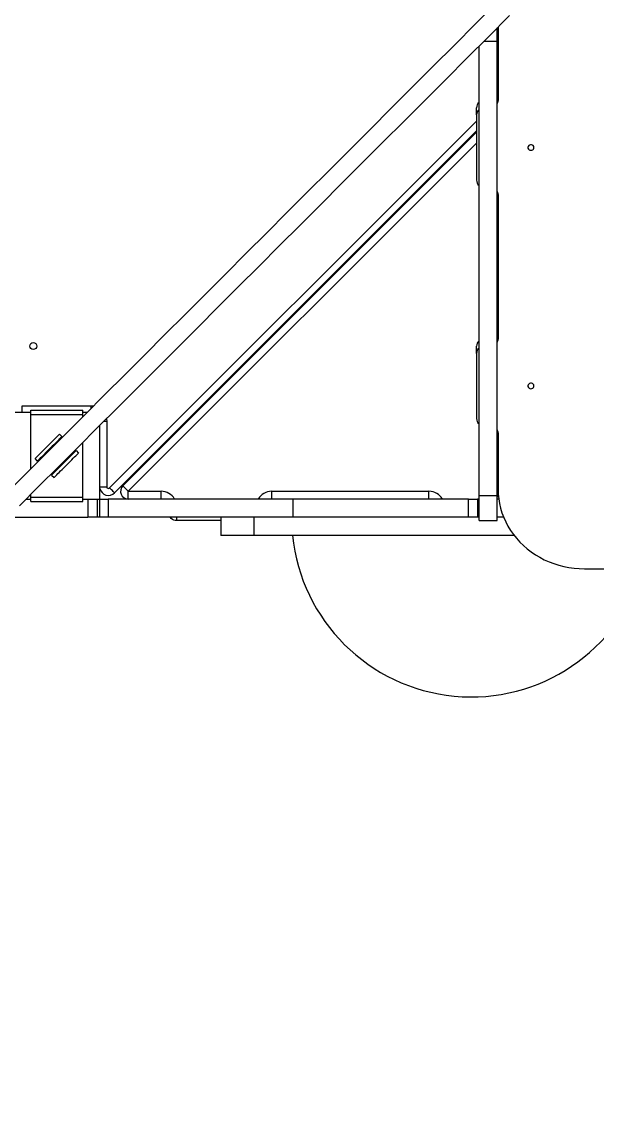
# Model space of a CAD drawing. Header units: millimetres. Extents: x -6600 to 7025, y -6221 to 3623.
# Drawn here: x -2254 to -1589, y -1630 to -356 of the extents above; entities that cross this region are included whole.
import ezdxf

# ---------------------------------------------------------------- set-up
doc = ezdxf.new("R2010")
doc.units = ezdxf.units.MM
for name, color, linetype in [('DIKOM_ОБЪЕКТ', 7, 'Continuous'), ('DIKOM_РАЗМЕР_ЗОНА', 7, 'Continuous'), ('DIKOM_РАЗМЕР_ОБЪЕКТА', 7, 'Continuous')]:
    doc.layers.add(name, color=color, linetype=linetype)
doc.styles.add('style1', font='arial.ttf', dxfattribs={"width": 0.8})
doc.dimstyles.new('1-50', dxfattribs={"dimtxt": 300, "dimasz": 200, "dimexe": 100, "dimexo": 0, "dimgap": 100, "dimtad": 1, "dimtxsty": 'style1', "dimcen": 200, "dimclrd": 7, "dimclre": 7, "dimclrt": 7, "dimadec": 1, "dimazin": 2, "dimtfac": 1, "dimtmove": 0, "dimatfit": 2, "dimfxl": 0, "dimlwd": 25, "dimlwe": 18, "dimarcsym": 0})

# ---------------------------------------------------------------- blocks, each defined once
blk = doc.blocks.new('*D0')
at = {"layer": 'Defpoints', "color": 0, "transparency": 16777216}
for p in [(5516.1, -354), (-3645.1, -372.5), (5516.1, -5541.8)]:
    blk.add_point(p, dxfattribs=at)
at = {"layer": 'DIKOM_РАЗМЕР_ОБЪЕКТА', "color": 7, "lineweight": 18, "transparency": 16777216}
for p, q in [((5516.1, -354), (5516.1, -5641.8)), ((-3645.1, -372.5), (-3645.1, -5641.8))]:
    blk.add_line(p, q, dxfattribs=at)
at = {"layer": 'DIKOM_РАЗМЕР_ОБЪЕКТА', "color": 7, "lineweight": 25, "transparency": 16777216}
blk.add_line((-3445.1, -5541.8), (5316.1, -5541.8), dxfattribs=at)
at = {"layer": 'DIKOM_РАЗМЕР_ОБЪЕКТА', "color": 7, "transparency": 16777216}
for points in [[(-3445.1, -5508.5), (-3445.1, -5575.1), (-3645.1, -5541.8)], [(5316.1, -5508.5), (5316.1, -5575.1), (5516.1, -5541.8)]]:
    blk.add_solid(points, dxfattribs=at)
at = {"layer": 'DIKOM_РАЗМЕР_ОБЪЕКТА', "color": 7, "transparency": 16777216, "insert": (935.5, -5288.6), "char_height": 300, "attachment_point": 5, "style": 'style1'}
blk.add_mtext('9150', dxfattribs=at)
blk = doc.blocks.new('*D1')
at = {"layer": 'Defpoints', "color": 0, "transparency": 16777216}
for p in [(3072.2, 2122.9), (-5486.8, -2868.5), (-2902.6, -2868.5)]:
    blk.add_point(p, dxfattribs=at)
at = {"layer": 'DIKOM_РАЗМЕР_ОБЪЕКТА', "color": 7, "lineweight": 18, "transparency": 16777216}
for p, q in [((3072.2, 2122.9), (-5586.8, 2122.9)), ((-2902.6, -2868.5), (-5586.8, -2868.5))]:
    blk.add_line(p, q, dxfattribs=at)
at = {"layer": 'DIKOM_РАЗМЕР_ОБЪЕКТА', "color": 7, "lineweight": 25, "transparency": 16777216}
blk.add_line((-5486.8, 1922.9), (-5486.8, -2668.5), dxfattribs=at)
at = {"layer": 'DIKOM_РАЗМЕР_ОБЪЕКТА', "color": 7, "transparency": 16777216}
for points in [[(-5520.1, 1922.9), (-5453.5, 1922.9), (-5486.8, 2122.9)], [(-5520.1, -2668.5), (-5453.5, -2668.5), (-5486.8, -2868.5)]]:
    blk.add_solid(points, dxfattribs=at)
at = {"layer": 'DIKOM_РАЗМЕР_ОБЪЕКТА', "color": 7, "transparency": 16777216, "insert": (-5740, -512.1), "char_height": 300, "attachment_point": 5, "rotation": 90, "style": 'style1'}
blk.add_mtext('4950', dxfattribs=at)
blk = doc.blocks.new('*D2')
at = {"layer": 'Defpoints', "color": 0, "transparency": 16777216}
for p in [(2016.7, 3622.9), (-6150.4, -4868.5), (-3431.1, -4868.5)]:
    blk.add_point(p, dxfattribs=at)
at = {"layer": 'DIKOM_РАЗМЕР_ЗОНА', "color": 7, "lineweight": 18, "transparency": 16777216}
for p, q in [((2016.7, 3622.9), (-6250.4, 3622.9)), ((-3431.1, -4868.5), (-6250.4, -4868.5))]:
    blk.add_line(p, q, dxfattribs=at)
at = {"layer": 'DIKOM_РАЗМЕР_ЗОНА', "color": 7, "lineweight": 25, "transparency": 16777216}
blk.add_line((-6150.4, 3422.9), (-6150.4, -4668.5), dxfattribs=at)
at = {"layer": 'DIKOM_РАЗМЕР_ЗОНА', "color": 7, "transparency": 16777216}
for points in [[(-6183.7, 3422.9), (-6117.1, 3422.9), (-6150.4, 3622.9)], [(-6183.7, -4668.5), (-6117.1, -4668.5), (-6150.4, -4868.5)]]:
    blk.add_solid(points, dxfattribs=at)
at = {"layer": 'DIKOM_РАЗМЕР_ЗОНА', "color": 7, "transparency": 16777216, "insert": (-6403.6, -540.9), "char_height": 300, "attachment_point": 5, "rotation": 90, "style": 'style1'}
blk.add_mtext('8450', dxfattribs=at)
blk = doc.blocks.new('*D3')
at = {"layer": 'Defpoints', "color": 0, "transparency": 16777216}
for p in [(-5145.1, 52.6), (7022.2, -451), (7022.2, -6120.9)]:
    blk.add_point(p, dxfattribs=at)
at = {"layer": 'DIKOM_РАЗМЕР_ЗОНА', "color": 7, "lineweight": 18, "transparency": 16777216}
for p, q in [((-5145.1, 52.6), (-5145.1, -6220.9)), ((7022.2, -451), (7022.2, -6220.9))]:
    blk.add_line(p, q, dxfattribs=at)
at = {"layer": 'DIKOM_РАЗМЕР_ЗОНА', "color": 7, "lineweight": 25, "transparency": 16777216}
blk.add_line((-4945.1, -6120.9), (6822.2, -6120.9), dxfattribs=at)
at = {"layer": 'DIKOM_РАЗМЕР_ЗОНА', "color": 7, "transparency": 16777216}
for points in [[(-4945.1, -6087.6), (-4945.1, -6154.2), (-5145.1, -6120.9)], [(6822.2, -6087.6), (6822.2, -6154.2), (7022.2, -6120.9)]]:
    blk.add_solid(points, dxfattribs=at)
at = {"layer": 'DIKOM_РАЗМЕР_ЗОНА', "color": 7, "transparency": 16777216, "insert": (938.6, -5867.7), "char_height": 300, "attachment_point": 5, "style": 'style1'}
blk.add_mtext('12150', dxfattribs=at)

msp = doc.modelspace()

# ---------------------------------------------------------------- linework, layer by layer
at = {"layer": 'DIKOM_ОБЪЕКТ', "color": 7, "linetype": 'Continuous', "lineweight": 15}
for p, q in [((-1704.31, -378.497), (-1704.31, -363.221)), ((-1703.165, -362.075), (-1703.31, -363.64)), ((-1703.31, -363.64), (-1703.31, -362.221)), ((-1703.31, -363.64), (-1703.31, -447.34)), ((-1719.586, -378.497), (-1704.31, -378.497)), ((-1704.31, -904.377), (-1704.31, -378.497)), ((-1725.31, -904.377), (-1725.31, -384.221)), ((-1728.311, -463.896), (-1728.311, -455.654)), ((-2152.898, -895.537), (-1728.311, -470.95)), ((-1728.311, -463.896), (-1728.311, -539.317)), ((-1728.311, -482.263), (-2147.241, -901.194)), ((-2137.633, -893.008), (-1728.311, -483.686)), ((-1728.311, -496.413), (-2131.269, -899.372)), ((-1703.31, -555.873), (-1703.31, -723.272)), ((-1728.311, -739.828), (-1728.311, -731.586)), ((-1728.311, -739.828), (-1728.311, -815.249)), ((-2254.313, -800.373), (-2174.312, -800.373)), ((-2254.313, -808.373), (-2254.313, -800.373)), ((-2174.312, -803.524), (-2174.312, -800.373)), ((-2244.076, -808.372), (-2264.076, -808.372)), ((-2244.076, -805.372), (-2184.076, -805.372)), ((-2244.076, -810.372), (-2244.076, -805.372)), ((-2244.076, -810.372), (-2184.076, -810.372)), ((-2244.076, -873.288), (-2244.076, -810.372)), ((-2184.076, -810.372), (-2184.076, -805.372)), ((-2179.16, -808.372), (-2184.076, -808.372)), ((-2184.076, -813.288), (-2184.076, -810.372)), ((-2164.076, -908.372), (-2164.076, -822.987)), ((-2159.462, -818.373), (-2156.312, -818.373)), ((-2156.312, -818.373), (-2156.312, -894.123)), ((-2208.066, -836.098), (-2210.894, -833.27)), ((-1703.31, -831.805), (-1703.31, -897.109)), ((-2191.802, -852.361), (-2188.974, -855.19)), ((-2184.076, -906.372), (-2184.076, -842.987)), ((-1703.31, -850.372), (-1704.31, -850.372)), ((-2236.35, -864.382), (-2239.178, -861.554)), ((-1703.31, -868.372), (-1704.31, -868.372)), ((-2220.086, -880.646), (-2217.258, -883.474)), ((-2244.076, -906.372), (-2244.076, -902.987)), ((-2164.076, -894.123), (-2156.312, -894.123)), ((-2131.269, -899.372), (-2093.311, -899.372)), ((-2131.269, -908.372), (-2131.269, -899.372)), ((-2093.311, -908.372), (-2093.311, -899.372)), ((-1965.31, -899.372), (-1783.31, -899.372)), ((-1965.31, -908.372), (-1965.31, -899.372)), ((-1783.31, -908.372), (-1783.31, -899.372)), ((-1725.31, -904.377), (-1704.31, -904.377)), ((-1725.31, -933.372), (-1725.31, -904.377)), ((-1704.31, -902.372), (-1703.147, -902.372)), ((-1704.31, -933.372), (-1704.31, -904.377)), ((-2249.461, -908.372), (-2244.076, -908.372)), ((-2244.076, -906.372), (-2184.076, -906.372)), ((-2244.076, -911.372), (-2244.076, -906.372)), ((-2244.076, -911.372), (-2184.076, -911.372)), ((-2244.076, -911.372), (-2184.076, -911.372)), ((-2184.076, -911.372), (-2184.076, -906.372)), ((-2184.076, -908.372), (-2164.076, -908.372)), ((-2178.023, -908.372), (-2178.023, -929.372)), ((-2167.311, -908.372), (-2167.311, -929.372)), ((-2164.31, -929.372), (-2164.31, -908.372)), ((-2164.076, -908.372), (-2154.501, -908.372)), ((-2154.501, -908.372), (-2154.501, -929.372)), ((-1940.355, -908.372), (-2154.501, -908.372)), ((-1940.355, -929.372), (-1940.355, -908.372)), ((-1737.519, -908.372), (-1940.355, -908.372)), ((-1737.519, -929.372), (-1737.519, -908.372)), ((-1737.519, -908.372), (-1727.31, -908.372)), ((-1727.31, -908.372), (-1727.31, -929.372)), ((-1725.31, -908.372), (-1727.31, -908.372)), ((-1702.558, -908.372), (-1704.31, -908.372)), ((-2270.461, -929.372), (-2178.023, -929.372)), ((-2270.461, -929.372), (-2178.023, -929.372)), ((-2167.311, -929.372), (-2178.023, -929.372)), ((-2167.311, -929.372), (-2178.023, -929.372)), ((-2164.31, -929.372), (-2167.311, -929.372)), ((-2164.31, -929.372), (-2167.311, -929.372)), ((-2154.501, -929.372), (-2164.31, -929.372)), ((-2154.501, -929.372), (-2164.31, -929.372)), ((-1940.355, -929.372), (-2154.501, -929.372)), ((-2075.311, -933.372), (-2075.311, -929.372)), ((-2075.311, -933.372), (-2075.311, -929.372)), ((-2024.313, -929.372), (-2024.313, -950.372)), ((-1985.462, -950.372), (-1985.462, -929.372)), ((-1985.456, -950.372), (-1985.456, -929.372)), ((-1737.519, -929.372), (-1940.355, -929.372)), ((-1727.31, -929.372), (-1737.519, -929.372)), ((-1725.31, -929.372), (-1727.31, -929.372)), ((-1696.922, -929.372), (-1704.31, -929.372)), ((-2024.313, -933.372), (-2075.311, -933.372)), ((-1725.31, -933.372), (-1704.31, -933.372)), ((-1985.462, -950.372), (-2024.313, -950.372)), ((-1985.462, -950.372), (-1985.456, -950.372)), ((-1684.837, -950.372), (-1985.456, -950.372)), ((-1603.311, -989.086), (-905.311, -989.086))]:
    msp.add_line(p, q, dxfattribs=at)
at = {"layer": 'DIKOM_ОБЪЕКТ', "color": 7, "linetype": 'Continuous', "lineweight": 15, "flags": 128}
for points in [[(-1704.817, -334.029), (-1729.364, -358.576), (-1753.85, -383.062), (-1778.272, -407.484), (-1802.628, -431.84), (-1826.916, -456.128), (-1851.133, -480.345), (-1875.276, -504.489), (-1899.344, -528.556), (-1923.332, -552.544), (-1947.239, -576.452), (-1971.063, -600.275), (-1994.801, -624.013), (-2018.45, -647.662), (-2042.007, -671.22), (-2065.472, -694.684), (-2088.84, -718.052), (-2112.11, -741.322), (-2135.278, -764.491), (-2158.344, -787.556), (-2181.304, -810.516), (-2204.155, -833.367), (-2226.896, -856.108), (-2249.524, -878.736), (-2272.036, -901.249)], [(-1689.968, -348.878), (-1714.514, -373.425), (-1739, -397.911), (-1763.423, -422.333), (-1787.779, -446.69), (-1812.067, -470.978), (-1836.284, -495.194), (-1860.427, -519.338), (-1884.494, -543.405), (-1908.483, -567.393), (-1932.39, -591.301), (-1956.214, -615.125), (-1979.952, -638.862), (-2003.601, -662.511), (-2027.158, -686.069), (-2050.622, -709.533), (-2073.991, -732.901), (-2097.26, -756.171), (-2120.429, -779.34), (-2143.495, -802.405), (-2166.454, -825.365), (-2189.306, -848.216), (-2212.047, -870.957), (-2234.675, -893.585), (-2257.187, -916.098)], [(-1665.31, -504.826), (-1664.174, -504.651), (-1663.161, -504.147), (-1662.38, -503.367), (-1661.918, -502.397), (-1661.822, -501.341), (-1662.105, -500.313), (-1662.735, -499.426), (-1663.645, -498.775), (-1664.734, -498.431), (-1665.887, -498.431), (-1666.976, -498.775), (-1667.885, -499.426), (-1668.516, -500.313), (-1668.798, -501.341), (-1668.703, -502.397), (-1668.241, -503.367), (-1667.46, -504.147), (-1666.447, -504.651), (-1665.31, -504.826)], [(-1665.31, -780.758), (-1664.174, -780.583), (-1663.161, -780.079), (-1662.38, -779.299), (-1661.918, -778.329), (-1661.822, -777.273), (-1662.105, -776.245), (-1662.735, -775.358), (-1663.645, -774.707), (-1664.734, -774.363), (-1665.887, -774.363), (-1666.976, -774.707), (-1667.885, -775.358), (-1668.516, -776.245), (-1668.798, -777.273), (-1668.703, -778.329), (-1668.241, -779.299), (-1667.46, -780.079), (-1666.447, -780.583), (-1665.31, -780.758)], [(-2174.312, -800.373), (-2171.75, -800.556), (-2171.398, -800.61)], [(-2156.549, -815.46), (-2156.495, -815.811), (-2156.312, -818.373)], [(-2210.894, -833.27), (-2211.026, -833.401), (-2211.419, -833.794), (-2212.065, -834.44), (-2212.953, -835.328), (-2214.066, -836.441), (-2215.383, -837.759), (-2216.881, -839.256), (-2218.53, -840.905), (-2220.3, -842.676), (-2222.159, -844.534), (-2224.071, -846.447), (-2226.001, -848.377), (-2227.914, -850.289), (-2229.772, -852.148), (-2231.543, -853.918), (-2233.192, -855.567), (-2234.689, -857.064), (-2236.006, -858.382), (-2237.12, -859.495), (-2238.008, -860.383), (-2238.654, -861.029), (-2239.047, -861.422), (-2239.178, -861.554)], [(-2208.066, -836.098), (-2208.197, -836.23), (-2208.59, -836.622), (-2209.237, -837.269), (-2210.125, -838.157), (-2211.238, -839.27), (-2212.555, -840.587), (-2214.052, -842.085), (-2215.701, -843.734), (-2217.472, -845.504), (-2219.33, -847.363), (-2221.243, -849.275), (-2223.173, -851.205), (-2225.085, -853.117), (-2226.944, -854.976), (-2228.714, -856.746), (-2230.363, -858.396), (-2231.861, -859.893), (-2233.178, -861.21), (-2234.291, -862.323), (-2235.179, -863.211), (-2235.826, -863.858), (-2236.218, -864.251), (-2236.35, -864.382)], [(-2220.086, -880.646), (-2219.955, -880.514), (-2219.562, -880.121), (-2218.916, -879.475), (-2218.028, -878.587), (-2216.915, -877.474), (-2215.597, -876.156), (-2214.1, -874.659), (-2212.451, -873.01), (-2210.68, -871.239), (-2208.822, -869.381), (-2206.909, -867.469), (-2204.979, -865.538), (-2203.067, -863.626), (-2201.208, -861.768), (-2199.438, -859.997), (-2197.789, -858.348), (-2196.292, -856.851), (-2194.974, -855.533), (-2193.861, -854.42), (-2192.973, -853.532), (-2192.327, -852.886), (-2191.934, -852.493), (-2191.802, -852.361)], [(-2217.258, -883.474), (-2217.126, -883.342), (-2216.734, -882.95), (-2216.087, -882.303), (-2215.199, -881.415), (-2214.086, -880.302), (-2212.769, -878.985), (-2211.271, -877.487), (-2209.622, -875.838), (-2207.852, -874.068), (-2205.993, -872.209), (-2204.081, -870.297), (-2202.151, -868.367), (-2200.239, -866.455), (-2198.38, -864.596), (-2196.61, -862.826), (-2194.96, -861.176), (-2193.463, -859.679), (-2192.146, -858.362), (-2191.033, -857.249), (-2190.145, -856.361), (-2189.498, -855.714), (-2189.106, -855.322), (-2188.974, -855.19)], [(-2147.241, -901.194), (-2147.35, -901.085), (-2147.672, -900.763), (-2148.194, -900.241), (-2148.898, -899.537), (-2149.755, -898.68), (-2150.733, -897.702), (-2151.794, -896.641), (-2152.898, -895.537)], [(-2137.633, -893.008), (-2137.51, -893.13), (-2137.148, -893.492), (-2136.56, -894.08), (-2135.769, -894.872), (-2134.804, -895.836), (-2133.704, -896.936), (-2132.51, -898.13), (-2131.269, -899.372)], [(-1703.31, -897.109), (-1703.128, -902.663), (-1702.581, -908.196), (-1701.672, -913.688), (-1700.405, -919.121), (-1698.783, -924.473), (-1696.812, -929.725), (-1694.5, -934.858), (-1691.856, -939.853), (-1688.889, -944.692), (-1685.609, -949.358), (-1682.029, -953.833), (-1678.162, -958.101), (-1674.021, -962.147), (-1669.623, -965.955), (-1664.982, -969.512), (-1660.117, -972.805), (-1655.044, -975.822), (-1649.783, -978.551), (-1644.352, -980.983), (-1638.771, -983.109), (-1633.061, -984.922), (-1627.242, -986.414), (-1621.336, -987.58), (-1615.364, -988.416), (-1609.348, -988.919), (-1603.311, -989.086)], [(-2075.311, -933.372), (-2077.066, -933.199), (-2078.755, -932.687), (-2080.311, -931.855), (-2081.674, -930.736), (-2082.794, -929.372), (-2082.794, -929.372)], [(-2075.311, -933.372), (-2077.066, -933.199), (-2078.755, -932.687), (-2080.311, -931.855), (-2081.674, -930.736), (-2082.794, -929.372), (-2082.794, -929.372)]]:
    msp.add_lwpolyline(points, dxfattribs=at)
at = {"layer": 'DIKOM_ОБЪЕКТ', "color": 7, "linetype": 'Continuous', "lineweight": 15}
msp.add_circle((-2241.312, -731.373), 4, dxfattribs=at)
for centre, radius, start, end in [((-1711.078, -439.078), 7.768, 330.604613, 359.849913), ((-1720.247, -455.761), 8.064, 128.894335, 179.245367), ((-1720.28, -463.986), 8.031, 128.783693, 179.3559), ((-1711.078, -447.319), 7.768, 330.604613, 359.849913), ((-1720.247, -539.211), 8.064, 180.754634, 231.105774), ((-1711.078, -555.893), 7.768, 0.1498, 29.395784), ((-1720.247, -731.693), 8.064, 128.894227, 179.245257), ((-1711.078, -715.01), 7.768, 330.6044, 359.850015), ((-1711.078, -723.252), 7.768, 330.6044, 359.850015), ((-1720.28, -739.918), 8.031, 128.784812, 179.35489), ((-1720.247, -815.143), 8.064, 180.754653, 231.105645), ((-1711.078, -831.825), 7.768, 0.150023, 29.395784), ((-2154.312, -894.123), 10, 192.472766, 315.000001), ((-2154.312, -894.123), 2, 180, 315.000001), ((-2131.269, -899.372), 9, 135, 270), ((-2093.31, -917.372), 18, 30, 90), ((-1965.31, -917.372), 18, 90, 150), ((-1783.31, -917.372), 18, 30, 90), ((-1698.31, -902.372), 6, 180, 221.490947), ((-1734.31, -929.372), 208, 185.794543, 343.316211)]:
    msp.add_arc(centre, radius, start, end, dxfattribs=at)

# ---------------------------------------------------------------- dimensions: what is measured, and where the dimension line sits
at = {"layer": 'DIKOM_РАЗМЕР_ЗОНА'}
dim = msp.add_linear_dim(base=(-6150.408, -4868.463), p1=(2016.737, 3622.925), p2=(-3431.086, -4868.463), angle=90, text='8450', dimstyle='1-50', dxfattribs=at)
dim.commit()
dim.dimension.update_dxf_attribs({"geometry": '*D2', "text_midpoint": (-6150.408, -540.877), "dimtype": 160})
dim = msp.add_linear_dim(base=(7022.219, -6120.906), p1=(-5145.086, 52.645), p2=(7022.219, -451.033), text='12150', dimstyle='1-50', dxfattribs=at)
dim.commit()
dim.dimension.update_dxf_attribs({"geometry": '*D3', "text_midpoint": (938.567, -6120.906), "dimtype": 160})
at = {"layer": 'DIKOM_РАЗМЕР_ОБЪЕКТА'}
dim = msp.add_linear_dim(base=(-5486.798, -2868.463), p1=(3072.189, 2122.925), p2=(-2902.586, -2868.463), angle=90, text='4950', dimstyle='1-50', dxfattribs=at)
dim.commit()
dim.dimension.update_dxf_attribs({"geometry": '*D1', "text_midpoint": (-5486.798, -512.097), "dimtype": 160})
dim = msp.add_linear_dim(base=(5516.104, -5541.815), p1=(-3645.086, -372.472), p2=(5516.104, -353.956), text='9150', dimstyle='1-50', dxfattribs=at)
dim.commit()
dim.dimension.update_dxf_attribs({"geometry": '*D0', "text_midpoint": (935.509, -5541.815), "dimtype": 160})

doc.saveas('drawing.dxf')
